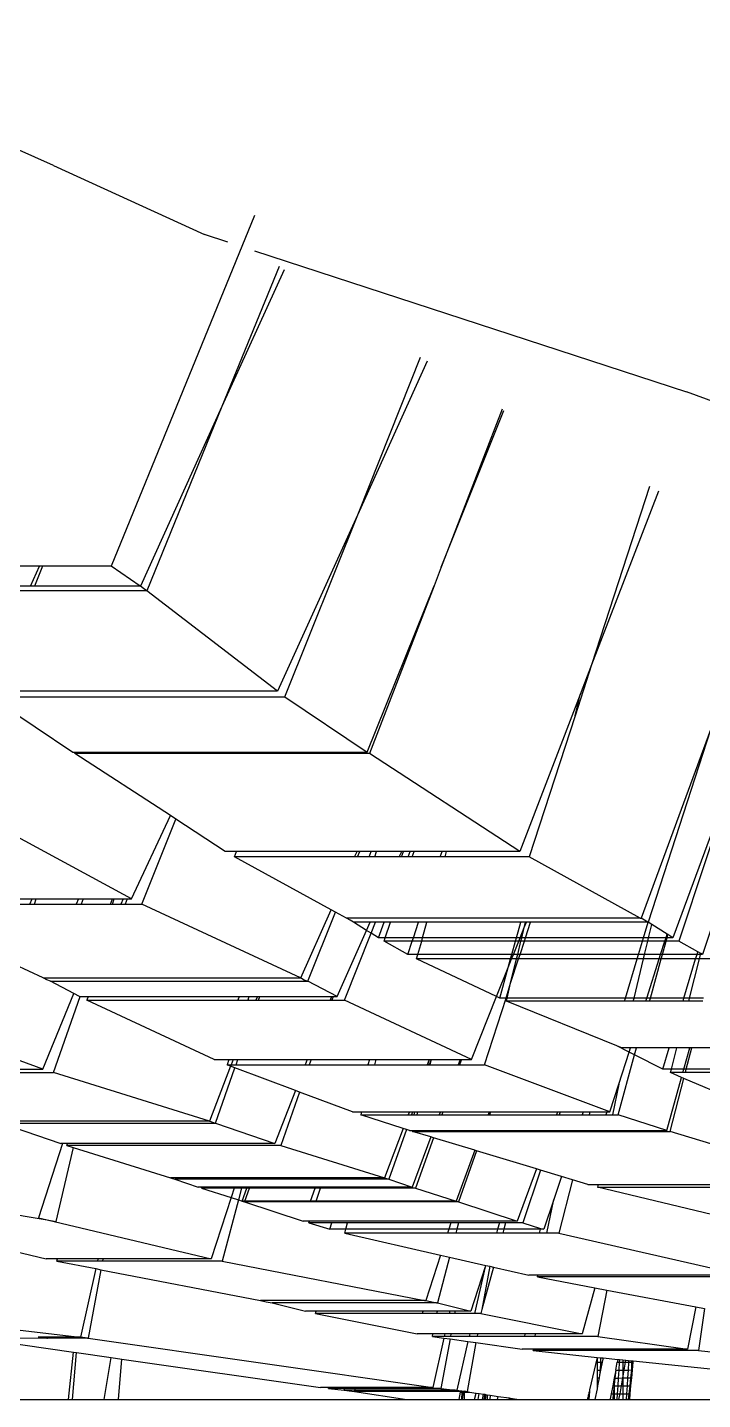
# Model space of a CAD drawing. Extents: x -24961 to 905641, y -154323 to 635957.
# Drawn here: x 395983.4 to 396037.2, y -143407.9 to -143298.6 of the extents above; entities that cross this region are included whole.
import ezdxf

# ---------------------------------------------------------------- set-up
doc = ezdxf.new("R2010")
doc.units = 0
doc.header["$LTSCALE"] = 1000
doc.header["$MEASUREMENT"] = 0

msp = doc.modelspace()

# ---------------------------------------------------------------- linework, layer by layer
for p, q in [((395985.51, -143309.6), (395953.61, -143295.32)), ((395985.51, -143309.6), (395997.53, -143315.1)), ((396001.53, -143313.58), (395990.1, -143341.52)), ((395999.4, -143315.71), (395997.53, -143315.1)), ((396001.53, -143316.4), (396035.94, -143327.62)), ((396003.49, -143317.65), (395998.93, -143328.8)), ((396003.88, -143317.9), (395998.93, -143328.8)), ((396009.85, -143337.16), (396014.76, -143324.86)), ((396015.28, -143325.19), (396009.85, -143337.16)), ((396040.08, -143329.14), (396035.94, -143327.62)), ((395998.93, -143328.8), (395992.43, -143343.11)), ((395998.93, -143328.8), (395992.93, -143343.47)), ((396021.25, -143329), (396016.4, -143341.58)), ((396016.4, -143341.58), (396021.39, -143329.1)), ((396033, -143335.17), (396028.38, -143349.37)), ((396033.71, -143335.53), (396028.38, -143349.37)), ((396009.85, -143337.16), (396003.35, -143351.47)), ((396003.95, -143351.91), (396009.85, -143337.16)), ((395984.4, -143341.52), (395981.51, -143341.52)), ((395983.67, -143343.11), (395984.4, -143341.52)), ((395984.63, -143341.52), (395984, -143343.11)), ((395984.63, -143341.52), (395984.4, -143341.52)), ((395990.1, -143341.52), (395984.63, -143341.52)), ((395992.4, -143343.11), (395990.1, -143341.52)), ((396016.4, -143341.58), (396015.83, -143343.08)), ((395992.93, -143343.47), (395969.45, -143343.47)), ((395983.67, -143343.11), (395980.75, -143343.11)), ((395984, -143343.11), (395983.67, -143343.11)), ((395992.4, -143343.11), (395984, -143343.11)), ((395992.43, -143343.11), (395992.4, -143343.11)), ((395992.67, -143343.29), (395992.43, -143343.11)), ((395992.93, -143343.47), (395992.67, -143343.29)), ((396003.35, -143351.47), (395992.93, -143343.47)), ((396010.51, -143356.33), (396015.83, -143343.08)), ((396015.83, -143343.08), (396010.68, -143356.44)), ((396028.38, -143349.37), (396027.07, -143353.43)), ((396028.38, -143349.37), (396027.47, -143351.73)), ((395980.48, -143351.91), (396003.95, -143351.91)), ((395980.48, -143351.91), (395987.04, -143356.33)), ((396003.35, -143351.47), (395980.66, -143351.47)), ((396003.95, -143351.91), (396010.51, -143356.33)), ((396027.47, -143351.73), (396022.66, -143364.23)), ((396027.07, -143353.43), (396027.47, -143351.73)), ((396027.07, -143353.43), (396023.41, -143364.67)), ((396037.85, -143354.56), (396032.33, -143369.54)), ((396037.85, -143354.56), (396032.88, -143369.88)), ((395987.04, -143356.33), (395987.26, -143356.33)), ((395987.21, -143356.44), (395987.26, -143356.33)), ((395997.11, -143356.44), (395987.21, -143356.44)), ((395994.82, -143361.38), (395987.21, -143356.44)), ((395987.26, -143356.33), (395997.16, -143356.33)), ((395997.11, -143356.44), (395997.16, -143356.33)), ((395997.33, -143356.44), (395997.11, -143356.44)), ((395997.16, -143356.33), (395997.37, -143356.33)), ((395997.33, -143356.44), (395997.37, -143356.33)), ((396002.19, -143356.44), (395997.33, -143356.44)), ((395997.37, -143356.33), (396002.23, -143356.33)), ((396002.19, -143356.44), (396002.23, -143356.33)), ((396002.62, -143356.44), (396002.19, -143356.44)), ((396002.23, -143356.33), (396002.65, -143356.33)), ((396002.62, -143356.44), (396002.65, -143356.33)), ((396010.68, -143356.44), (396002.62, -143356.44)), ((396002.65, -143356.33), (396010.51, -143356.33)), ((396022.66, -143364.23), (396010.68, -143356.44)), ((396040.38, -143356.13), (396034.86, -143371.11)), ((396040.38, -143356.13), (396035.32, -143371.38)), ((396042.19, -143357.43), (396037.21, -143372.44)), ((395991.73, -143368.02), (395977.02, -143360.03)), ((395991.73, -143368.02), (395994.82, -143361.38)), ((395992.55, -143368.43), (395995.24, -143361.66)), ((395995.24, -143361.66), (395994.82, -143361.38)), ((395999.19, -143364.23), (395995.24, -143361.66)), ((396000.09, -143364.23), (395999.19, -143364.23)), ((395999.94, -143364.67), (396000.09, -143364.23)), ((396009.69, -143364.23), (396000.09, -143364.23)), ((396009.49, -143364.67), (396009.69, -143364.23)), ((396009.91, -143364.23), (396009.69, -143364.23)), ((396009.73, -143364.67), (396009.91, -143364.23)), ((396010.82, -143364.23), (396009.91, -143364.23)), ((396010.66, -143364.67), (396010.82, -143364.23)), ((396011.24, -143364.23), (396010.82, -143364.23)), ((396011.1, -143364.67), (396011.24, -143364.23)), ((396013.25, -143364.23), (396011.24, -143364.23)), ((396013.05, -143364.67), (396013.25, -143364.23)), ((396013.23, -143364.67), (396013.4, -143364.23)), ((396013.4, -143364.23), (396013.25, -143364.23)), ((396013.93, -143364.23), (396013.4, -143364.23)), ((396013.76, -143364.67), (396013.93, -143364.23)), ((396014.23, -143364.23), (396013.93, -143364.23)), ((396014.08, -143364.67), (396014.23, -143364.23)), ((396016.46, -143364.23), (396014.23, -143364.23)), ((396016.31, -143364.67), (396016.46, -143364.23)), ((396016.83, -143364.23), (396016.46, -143364.23)), ((396016.71, -143364.67), (396016.83, -143364.23)), ((396022.66, -143364.23), (396016.83, -143364.23)), ((396009.49, -143364.67), (395999.94, -143364.67)), ((396007.62, -143368.88), (395999.94, -143364.67)), ((396009.73, -143364.67), (396009.49, -143364.67)), ((396010.66, -143364.67), (396009.73, -143364.67)), ((396011.1, -143364.67), (396010.66, -143364.67)), ((396013.05, -143364.67), (396011.1, -143364.67)), ((396013.23, -143364.67), (396013.05, -143364.67)), ((396013.76, -143364.67), (396013.23, -143364.67)), ((396014.08, -143364.67), (396013.76, -143364.67)), ((396016.31, -143364.67), (396014.08, -143364.67)), ((396016.71, -143364.67), (396016.31, -143364.67)), ((396023.41, -143364.67), (396016.71, -143364.67)), ((396032.26, -143369.54), (396023.41, -143364.67)), ((395972.03, -143368.43), (395983.63, -143368.43)), ((395972.19, -143368.02), (395983.8, -143368.02)), ((395983.63, -143368.43), (395983.8, -143368.02)), ((395983.63, -143368.43), (395983.98, -143368.43)), ((395983.8, -143368.02), (395984.12, -143368.02)), ((395983.98, -143368.43), (395984.12, -143368.02)), ((395983.98, -143368.43), (395987.31, -143368.43)), ((395984.12, -143368.02), (395987.49, -143368.02)), ((395987.49, -143368.02), (395987.31, -143368.43)), ((395987.31, -143368.43), (395987.72, -143368.43)), ((395987.49, -143368.02), (395987.88, -143368.02)), ((395987.88, -143368.02), (395987.72, -143368.43)), ((395987.72, -143368.43), (395990.06, -143368.43)), ((395987.88, -143368.02), (395990.22, -143368.02)), ((395990.06, -143368.43), (395990.22, -143368.02)), ((395990.06, -143368.43), (395990.2, -143368.43)), ((395990.2, -143368.43), (395990.34, -143368.02)), ((395990.2, -143368.43), (395990.86, -143368.43)), ((395990.22, -143368.02), (395990.34, -143368.02)), ((395990.34, -143368.02), (395991.05, -143368.02)), ((395991.05, -143368.02), (395990.86, -143368.43)), ((395990.86, -143368.43), (395991.22, -143368.43)), ((395991.05, -143368.02), (395991.38, -143368.02)), ((395991.38, -143368.02), (395991.22, -143368.43)), ((395991.22, -143368.43), (395992.55, -143368.43)), ((395991.38, -143368.02), (395991.73, -143368.02)), ((396005.18, -143374.3), (395992.55, -143368.43)), ((396005.21, -143374.31), (396007.62, -143368.88)), ((396005.78, -143374.58), (396007.98, -143369.08)), ((396007.98, -143369.08), (396007.62, -143368.88)), ((396008.86, -143369.54), (396007.98, -143369.08)), ((396032.26, -143369.54), (396008.86, -143369.54)), ((396009.13, -143369.71), (396008.86, -143369.54)), ((396009.41, -143369.86), (396009.13, -143369.71)), ((396032.26, -143369.54), (396032.33, -143369.54)), ((396032.85, -143369.86), (396032.33, -143369.54)), ((396008.1, -143375.8), (396010.45, -143370.52)), ((396008.68, -143376.09), (396010.81, -143370.75)), ((396010.74, -143369.86), (396009.41, -143369.86)), ((396010.45, -143370.52), (396009.41, -143369.86)), ((396010.45, -143370.52), (396010.74, -143369.86)), ((396010.81, -143370.75), (396010.45, -143370.52)), ((396011.16, -143369.86), (396010.74, -143369.86)), ((396010.81, -143370.75), (396011.16, -143369.86)), ((396011.39, -143371.11), (396010.81, -143370.75)), ((396011.85, -143369.86), (396011.16, -143369.86)), ((396011.39, -143371.11), (396011.85, -143369.86)), ((396012.36, -143369.86), (396011.85, -143369.86)), ((396011.94, -143371.11), (396012.36, -143369.86)), ((396014.59, -143369.86), (396012.36, -143369.86)), ((396014.18, -143371.11), (396014.59, -143369.86)), ((396015.26, -143369.86), (396014.59, -143369.86)), ((396014.91, -143371.11), (396015.26, -143369.86)), ((396022.74, -143369.86), (396015.26, -143369.86)), ((396022.4, -143371.11), (396022.74, -143369.86)), ((396022.68, -143371.11), (396023, -143370.3)), ((396023.11, -143369.86), (396022.74, -143369.86)), ((396022.81, -143371.11), (396023, -143370.3)), ((396023, -143370.3), (396023.18, -143369.86)), ((396023, -143370.3), (396023.11, -143369.86)), ((396023.1, -143371.11), (396023.51, -143369.86)), ((396023.18, -143369.86), (396023.11, -143369.86)), ((396023.51, -143369.86), (396023.18, -143369.86)), ((396032.85, -143369.86), (396023.51, -143369.86)), ((396032.51, -143371.11), (396032.88, -143369.88)), ((396032.88, -143369.88), (396032.85, -143369.86)), ((396033.17, -143370.06), (396032.88, -143369.88)), ((396032.92, -143371.11), (396033.17, -143370.06)), ((396034.4, -143370.83), (396033.17, -143370.06)), ((396011.94, -143371.11), (396011.39, -143371.11)), ((396011.85, -143371.38), (396011.94, -143371.11)), ((396013.74, -143372.44), (396011.85, -143371.38)), ((396014.09, -143371.38), (396011.85, -143371.38)), ((396014.18, -143371.11), (396011.94, -143371.11)), ((396013.74, -143372.44), (396014.09, -143371.38)), ((396014.09, -143371.38), (396014.18, -143371.11)), ((396014.84, -143371.38), (396014.09, -143371.38)), ((396014.91, -143371.11), (396014.18, -143371.11)), ((396014.54, -143372.44), (396014.84, -143371.38)), ((396014.84, -143371.38), (396014.91, -143371.11)), ((396022.32, -143371.38), (396014.84, -143371.38)), ((396022.4, -143371.11), (396014.91, -143371.11)), ((396022.03, -143372.44), (396022.32, -143371.38)), ((396022.15, -143372.44), (396022.57, -143371.38)), ((396022.32, -143371.38), (396022.4, -143371.11)), ((396022.57, -143371.38), (396022.32, -143371.38)), ((396022.68, -143371.11), (396022.4, -143371.11)), ((396022.49, -143372.44), (396022.74, -143371.38)), ((396022.57, -143371.38), (396022.68, -143371.11)), ((396022.74, -143371.38), (396022.57, -143371.38)), ((396022.81, -143371.11), (396022.68, -143371.11)), ((396022.68, -143372.44), (396023.02, -143371.38)), ((396022.74, -143371.38), (396022.81, -143371.11)), ((396023.02, -143371.38), (396022.74, -143371.38)), ((396023.1, -143371.11), (396022.81, -143371.11)), ((396023.02, -143371.38), (396023.1, -143371.11)), ((396032.43, -143371.38), (396023.02, -143371.38)), ((396032.51, -143371.11), (396023.1, -143371.11)), ((396032.11, -143372.44), (396032.43, -143371.38)), ((396032.43, -143371.38), (396032.51, -143371.11)), ((396032.85, -143371.38), (396032.43, -143371.38)), ((396032.92, -143371.11), (396032.51, -143371.11)), ((396032.6, -143372.44), (396032.85, -143371.38)), ((396032.85, -143371.38), (396032.92, -143371.11)), ((396034.22, -143371.38), (396032.85, -143371.38)), ((396034.31, -143371.11), (396032.92, -143371.11)), ((396033.88, -143372.44), (396034.22, -143371.38)), ((396034.03, -143372.44), (396034.32, -143371.38)), ((396034.22, -143371.38), (396034.31, -143371.11)), ((396034.32, -143371.38), (396034.22, -143371.38)), ((396034.31, -143371.11), (396034.4, -143370.83)), ((396034.39, -143371.11), (396034.31, -143371.11)), ((396034.32, -143371.38), (396034.39, -143371.11)), ((396035.32, -143371.38), (396034.32, -143371.38)), ((396034.39, -143371.11), (396034.46, -143370.86)), ((396034.86, -143371.11), (396034.39, -143371.11)), ((396034.46, -143370.86), (396034.4, -143370.83)), ((396034.86, -143371.11), (396034.46, -143370.86)), ((396036.84, -143372.23), (396035.32, -143371.38)), ((396014.54, -143372.44), (396013.74, -143372.44)), ((396014.44, -143372.8), (396014.54, -143372.44)), ((396020.81, -143375.8), (396014.44, -143372.8)), ((396021.92, -143372.8), (396014.44, -143372.8)), ((396022.03, -143372.44), (396014.54, -143372.44)), ((396021.73, -143373.48), (396021.92, -143372.8)), ((396021.73, -143373.48), (396022.01, -143372.8)), ((396021.92, -143372.8), (396022.03, -143372.44)), ((396022.01, -143372.8), (396021.92, -143372.8)), ((396021.93, -143374.74), (396022.56, -143372.8)), ((396021.93, -143374.74), (396022.4, -143372.8)), ((396022.01, -143372.8), (396022.15, -143372.44)), ((396022.4, -143372.8), (396022.01, -143372.8)), ((396022.15, -143372.44), (396022.03, -143372.44)), ((396022.49, -143372.44), (396022.15, -143372.44)), ((396022.4, -143372.8), (396022.49, -143372.44)), ((396022.56, -143372.8), (396022.4, -143372.8)), ((396022.68, -143372.44), (396022.49, -143372.44)), ((396022.56, -143372.8), (396022.68, -143372.44)), ((396032, -143372.8), (396022.56, -143372.8)), ((396032.11, -143372.44), (396022.68, -143372.44)), ((396031.08, -143375.91), (396032, -143372.8)), ((396031.76, -143375.91), (396032.51, -143372.8)), ((396032, -143372.8), (396032.11, -143372.44)), ((396032.51, -143372.8), (396032, -143372.8)), ((396032.6, -143372.44), (396032.11, -143372.44)), ((396032.51, -143372.8), (396032.6, -143372.44)), ((396033.77, -143372.8), (396032.51, -143372.8)), ((396033.88, -143372.44), (396032.6, -143372.44)), ((396032.77, -143375.91), (396033.77, -143372.8)), ((396033.07, -143375.91), (396033.93, -143372.8)), ((396033.77, -143372.8), (396033.88, -143372.44)), ((396033.93, -143372.8), (396033.77, -143372.8)), ((396034.03, -143372.44), (396033.88, -143372.44)), ((396033.93, -143372.8), (396034.03, -143372.44)), ((396036.67, -143372.8), (396033.93, -143372.8)), ((396036.78, -143372.44), (396034.03, -143372.44)), ((396035.74, -143375.91), (396036.67, -143372.8)), ((396036.18, -143375.91), (396036.97, -143372.8)), ((396036.67, -143372.8), (396036.78, -143372.44)), ((396036.97, -143372.8), (396036.67, -143372.8)), ((396036.78, -143372.44), (396036.84, -143372.23)), ((396037.06, -143372.44), (396036.78, -143372.44)), ((396037.08, -143372.37), (396036.84, -143372.23)), ((396036.97, -143372.8), (396037.06, -143372.44)), ((396037.91, -143372.8), (396036.97, -143372.8)), ((396037.06, -143372.44), (396037.08, -143372.37)), ((396037.21, -143372.44), (396037.06, -143372.44)), ((396037.21, -143372.44), (396037.08, -143372.37)), ((395984.69, -143374.3), (395982.39, -143373.24)), ((396020.81, -143375.8), (396021.73, -143373.48)), ((396021.06, -143375.91), (396021.73, -143373.48)), ((395984.69, -143374.3), (396005.18, -143374.3)), ((395984.98, -143374.45), (395984.69, -143374.3)), ((395985.26, -143374.58), (395984.98, -143374.45)), ((395985.26, -143374.58), (396005.75, -143374.58)), ((395987.13, -143375.56), (395985.26, -143374.58)), ((396005.21, -143374.31), (396005.18, -143374.3)), ((396005.21, -143374.31), (396005.26, -143374.34)), ((396005.26, -143374.34), (396005.49, -143374.45)), ((396005.49, -143374.45), (396005.75, -143374.58)), ((396005.75, -143374.58), (396005.78, -143374.58)), ((396008.1, -143375.8), (396005.78, -143374.58)), ((396021.56, -143375.91), (396021.93, -143374.74)), ((396021.65, -143375.91), (396021.93, -143374.74)), ((395984.66, -143381.57), (395987.13, -143375.56)), ((395985.5, -143381.85), (395987.62, -143375.8)), ((395987.58, -143375.8), (395987.13, -143375.56)), ((395987.58, -143375.8), (395987.62, -143375.8)), ((395987.62, -143375.8), (395988.28, -143375.8)), ((395988.28, -143375.8), (395988.16, -143376.09)), ((395998.31, -143380.8), (395988.16, -143376.09)), ((395988.16, -143376.09), (396000.18, -143376.09)), ((395988.28, -143375.8), (396000.3, -143375.8)), ((396000.3, -143375.8), (396000.18, -143376.09)), ((396000.18, -143376.09), (396000.99, -143376.09)), ((396000.3, -143375.8), (396001.08, -143375.8)), ((396001.08, -143375.8), (396000.99, -143376.09)), ((396000.99, -143376.09), (396001.64, -143376.09)), ((396001.08, -143375.8), (396001.75, -143375.8)), ((396001.75, -143375.8), (396001.64, -143376.09)), ((396001.64, -143376.09), (396001.84, -143376.09)), ((396001.75, -143375.8), (396001.94, -143375.8)), ((396001.84, -143376.09), (396001.94, -143375.8)), ((396001.84, -143376.09), (396007.54, -143376.09)), ((396001.94, -143375.8), (396007.65, -143375.8)), ((396007.65, -143375.8), (396007.54, -143376.09)), ((396007.54, -143376.09), (396007.68, -143376.09)), ((396007.65, -143375.8), (396007.78, -143375.8)), ((396007.78, -143375.8), (396007.68, -143376.09)), ((396007.68, -143376.09), (396008.68, -143376.09)), ((396007.78, -143375.8), (396008.1, -143375.8)), ((396018.82, -143380.8), (396008.68, -143376.09)), ((396018.82, -143380.8), (396020.81, -143375.8)), ((396019.84, -143381.22), (396021.56, -143375.91)), ((396021.06, -143375.91), (396020.81, -143375.8)), ((396021.56, -143375.91), (396021.06, -143375.91)), ((396021.65, -143375.91), (396021.56, -143375.91)), ((396021.59, -143376.15), (396021.65, -143375.91)), ((396031.01, -143376.15), (396021.59, -143376.15)), ((396030.4, -143379.72), (396021.59, -143376.15)), ((396031.08, -143375.91), (396021.65, -143375.91)), ((396031.01, -143376.15), (396031.08, -143375.91)), ((396031.7, -143376.15), (396031.01, -143376.15)), ((396031.76, -143375.91), (396031.08, -143375.91)), ((396031.7, -143376.15), (396031.76, -143375.91)), ((396032.69, -143376.15), (396031.7, -143376.15)), ((396032.77, -143375.91), (396031.76, -143375.91)), ((396032.69, -143376.15), (396032.77, -143375.91)), ((396033, -143376.15), (396032.69, -143376.15)), ((396033.07, -143375.91), (396032.77, -143375.91)), ((396033, -143376.15), (396033.07, -143375.91)), ((396035.67, -143376.15), (396033, -143376.15)), ((396035.74, -143375.91), (396033.07, -143375.91)), ((396035.67, -143376.15), (396035.74, -143375.91)), ((396036.12, -143376.15), (396035.67, -143376.15)), ((396036.18, -143375.91), (396035.74, -143375.91)), ((396036.12, -143376.15), (396036.18, -143375.91)), ((396037.23, -143376.15), (396036.12, -143376.15)), ((396037.3, -143375.91), (396036.18, -143375.91)), ((395984.66, -143381.57), (395979.62, -143379.72)), ((396031.38, -143380.22), (396030.4, -143379.72)), ((396030.8, -143379.89), (396030.4, -143379.72)), ((396030.49, -143385.21), (396031.81, -143380.44)), ((396030.56, -143382.76), (396031.38, -143380.22)), ((396031.48, -143379.89), (396030.8, -143379.89)), ((396031.38, -143380.22), (396031.48, -143379.89)), ((396031.81, -143380.44), (396031.38, -143380.22)), ((396031.96, -143379.89), (396031.48, -143379.89)), ((396031.81, -143380.44), (396031.96, -143379.89)), ((396034.05, -143381.57), (396031.81, -143380.44)), ((396034.56, -143379.89), (396031.96, -143379.89)), ((396034.05, -143381.57), (396034.56, -143379.89)), ((396035.16, -143379.89), (396034.56, -143379.89)), ((396034.74, -143381.57), (396035.16, -143379.89)), ((396036.2, -143379.89), (396035.16, -143379.89)), ((396035.73, -143381.57), (396036.2, -143379.89)), ((396035.92, -143381.57), (396036.36, -143379.89)), ((396036.36, -143379.89), (396036.2, -143379.89)), ((396045.33, -143379.89), (396036.36, -143379.89)), ((395968.55, -143381.57), (395984.66, -143381.57)), ((395999.62, -143381.33), (395997.93, -143385.72)), ((395998.31, -143380.8), (395999.47, -143380.8)), ((395998.42, -143385.88), (395999.96, -143381.46)), ((395999.47, -143380.8), (395999.33, -143381.22)), ((395999.33, -143381.22), (395999.66, -143381.22)), ((395999.62, -143381.33), (395999.33, -143381.22)), ((395999.47, -143380.8), (395999.82, -143380.8)), ((395999.96, -143381.46), (395999.62, -143381.33)), ((395999.82, -143380.8), (395999.66, -143381.22)), ((395999.66, -143381.22), (396000.05, -143381.22)), ((395999.82, -143380.8), (396000.2, -143380.8)), ((396004.78, -143383.27), (395999.96, -143381.46)), ((396000.05, -143381.22), (396000.2, -143380.8)), ((396000.05, -143381.22), (396005.57, -143381.22)), ((396000.2, -143380.8), (396005.73, -143380.8)), ((396005.73, -143380.8), (396005.57, -143381.22)), ((396005.57, -143381.22), (396005.88, -143381.22)), ((396005.73, -143380.8), (396006.03, -143380.8)), ((396006.03, -143380.8), (396005.88, -143381.22)), ((396005.88, -143381.22), (396010.54, -143381.22)), ((396006.03, -143380.8), (396010.68, -143380.8)), ((396010.68, -143380.8), (396010.54, -143381.22)), ((396010.54, -143381.22), (396011.08, -143381.22)), ((396010.68, -143380.8), (396011.2, -143380.8)), ((396011.2, -143380.8), (396011.08, -143381.22)), ((396011.08, -143381.22), (396015.27, -143381.22)), ((396011.2, -143380.8), (396015.44, -143380.8)), ((396015.44, -143380.8), (396015.27, -143381.22)), ((396015.27, -143381.22), (396015.31, -143381.22)), ((396015.44, -143380.8), (396015.31, -143381.22)), ((396015.31, -143381.22), (396015.44, -143381.22)), ((396015.61, -143380.8), (396015.44, -143381.22)), ((396015.44, -143380.8), (396015.61, -143380.8)), ((396015.44, -143381.22), (396015.5, -143381.22)), ((396015.61, -143380.8), (396015.5, -143381.22)), ((396015.5, -143381.22), (396017.74, -143381.22)), ((396015.61, -143380.8), (396017.9, -143380.8)), ((396017.9, -143380.8), (396017.74, -143381.22)), ((396017.74, -143381.22), (396017.86, -143381.22)), ((396018.02, -143380.8), (396017.86, -143381.22)), ((396017.86, -143381.22), (396019.84, -143381.22)), ((396017.9, -143380.8), (396018.02, -143380.8)), ((396018.02, -143380.8), (396018.82, -143380.8)), ((396029.84, -143384.98), (396019.84, -143381.22)), ((396034.74, -143381.57), (396034.05, -143381.57)), ((396034.67, -143381.85), (396034.74, -143381.57)), ((396035.73, -143381.57), (396034.74, -143381.57)), ((396035.65, -143381.85), (396035.73, -143381.57)), ((396035.92, -143381.57), (396035.73, -143381.57)), ((396035.85, -143381.85), (396035.92, -143381.57)), ((396044.86, -143381.57), (396035.92, -143381.57)), ((395968.45, -143381.85), (395985.5, -143381.85)), ((395997.93, -143385.72), (395985.5, -143381.85)), ((396029.84, -143384.98), (396030.56, -143382.76)), ((396030.56, -143382.76), (396030.05, -143385.21)), ((396034.38, -143386.46), (396035.55, -143382.23)), ((396034.63, -143386.54), (396035.73, -143382.31)), ((396035.65, -143381.85), (396034.67, -143381.85)), ((396035.55, -143382.23), (396034.67, -143381.85)), ((396035.73, -143382.31), (396035.55, -143382.23)), ((396035.85, -143381.85), (396035.65, -143381.85)), ((396043.7, -143385.72), (396035.73, -143382.31)), ((396044.78, -143381.85), (396035.85, -143381.85)), ((396004.78, -143383.27), (396003.15, -143387.51)), ((396005.11, -143383.4), (396003.62, -143387.66)), ((396005.11, -143383.4), (396004.78, -143383.27)), ((396009.33, -143384.98), (396005.11, -143383.4)), ((396009.33, -143384.98), (396010.04, -143384.98)), ((396010.04, -143384.98), (396009.98, -143385.21)), ((396010.04, -143384.98), (396013.86, -143384.98)), ((396013.86, -143384.98), (396013.77, -143385.21)), ((396013.86, -143384.98), (396014.12, -143384.98)), ((396014.12, -143384.98), (396014.04, -143385.21)), ((396014.12, -143384.98), (396014.27, -143384.98)), ((396014.27, -143384.98), (396014.21, -143385.21)), ((396014.27, -143384.98), (396014.52, -143384.98)), ((396014.52, -143384.98), (396014.46, -143385.21)), ((396014.52, -143384.98), (396016.33, -143384.98)), ((396016.33, -143384.98), (396016.24, -143385.21)), ((396016.33, -143384.98), (396016.53, -143384.98)), ((396016.53, -143384.98), (396016.45, -143385.21)), ((396016.53, -143384.98), (396020.21, -143384.98)), ((396020.21, -143384.98), (396020.13, -143385.21)), ((396020.21, -143384.98), (396020.32, -143384.98)), ((396020.32, -143384.98), (396020.24, -143385.21)), ((396020.32, -143384.98), (396025.65, -143384.98)), ((396025.65, -143384.98), (396025.57, -143385.21)), ((396025.65, -143384.98), (396025.88, -143384.98)), ((396025.88, -143384.98), (396025.8, -143385.21)), ((396025.88, -143384.98), (396027.72, -143384.98)), ((396027.72, -143384.98), (396027.64, -143385.21)), ((396027.72, -143384.98), (396028.24, -143384.98)), ((396028.24, -143384.98), (396028.18, -143385.21)), ((396028.24, -143384.98), (396029.58, -143384.98)), ((396029.58, -143384.98), (396029.52, -143385.21)), ((396029.58, -143384.98), (396029.84, -143384.98)), ((395997.93, -143385.72), (395980.88, -143385.72)), ((395981.36, -143385.88), (395998.38, -143385.88)), ((395981.36, -143385.88), (395986.1, -143387.51)), ((395997.93, -143385.72), (395997.96, -143385.73)), ((395997.96, -143385.73), (395998.17, -143385.8)), ((395998.17, -143385.8), (395998.38, -143385.88)), ((395998.38, -143385.88), (395998.42, -143385.88)), ((395998.42, -143385.88), (396003.15, -143387.51)), ((396009.98, -143385.21), (396013.77, -143385.21)), ((396013.36, -143386.3), (396009.98, -143385.21)), ((396013.77, -143385.21), (396014.04, -143385.21)), ((396014.04, -143385.21), (396014.21, -143385.21)), ((396014.21, -143385.21), (396014.46, -143385.21)), ((396014.46, -143385.21), (396016.24, -143385.21)), ((396016.24, -143385.21), (396016.45, -143385.21)), ((396016.45, -143385.21), (396020.13, -143385.21)), ((396020.13, -143385.21), (396020.24, -143385.21)), ((396020.24, -143385.21), (396025.57, -143385.21)), ((396025.57, -143385.21), (396025.8, -143385.21)), ((396025.8, -143385.21), (396027.64, -143385.21)), ((396027.64, -143385.21), (396028.18, -143385.21)), ((396028.18, -143385.21), (396029.52, -143385.21)), ((396029.52, -143385.21), (396030.05, -143385.21)), ((396030.05, -143385.21), (396030.49, -143385.21)), ((396034.38, -143386.46), (396030.49, -143385.21)), ((396013.36, -143386.3), (396011.88, -143390.24)), ((396013.63, -143386.38), (396012.23, -143390.35)), ((396013.63, -143386.38), (396013.36, -143386.3)), ((396013.86, -143386.46), (396013.63, -143386.38)), ((396013.86, -143386.46), (396014.14, -143386.46)), ((396015.58, -143386.98), (396014.07, -143390.98)), ((396014.14, -143386.46), (396014.12, -143386.54)), ((396014.12, -143386.54), (396015.74, -143386.54)), ((396015.58, -143386.98), (396014.12, -143386.54)), ((396014.14, -143386.46), (396015.77, -143386.46)), ((396015.79, -143387.05), (396014.36, -143391.07)), ((396015.79, -143387.05), (396015.58, -143386.98)), ((396015.77, -143386.46), (396015.74, -143386.54)), ((396015.74, -143386.54), (396015.97, -143386.54)), ((396015.77, -143386.46), (396016, -143386.46)), ((396019.08, -143388.04), (396015.79, -143387.05)), ((396016, -143386.46), (396015.97, -143386.54)), ((396015.97, -143386.54), (396019.63, -143386.54)), ((396016, -143386.46), (396019.66, -143386.46)), ((396019.66, -143386.46), (396019.63, -143386.54)), ((396019.63, -143386.54), (396019.77, -143386.54)), ((396019.66, -143386.46), (396019.8, -143386.46)), ((396019.8, -143386.46), (396019.77, -143386.54)), ((396019.77, -143386.54), (396025.08, -143386.54)), ((396019.8, -143386.46), (396025.11, -143386.46)), ((396025.11, -143386.46), (396025.08, -143386.54)), ((396025.08, -143386.54), (396025.36, -143386.54)), ((396025.11, -143386.46), (396025.38, -143386.46)), ((396025.38, -143386.46), (396025.36, -143386.54)), ((396025.36, -143386.54), (396027.19, -143386.54)), ((396025.38, -143386.46), (396027.22, -143386.46)), ((396027.22, -143386.46), (396027.19, -143386.54)), ((396027.19, -143386.54), (396027.84, -143386.54)), ((396027.22, -143386.46), (396027.86, -143386.46)), ((396027.86, -143386.46), (396027.84, -143386.54)), ((396027.84, -143386.54), (396029.17, -143386.54)), ((396027.86, -143386.46), (396029.19, -143386.46)), ((396029.19, -143386.46), (396029.17, -143386.54)), ((396029.17, -143386.54), (396029.77, -143386.54)), ((396029.19, -143386.46), (396029.79, -143386.46)), ((396029.79, -143386.46), (396029.77, -143386.54)), ((396029.77, -143386.54), (396034.63, -143386.54)), ((396029.79, -143386.46), (396034.38, -143386.46)), ((396048.59, -143390.76), (396034.63, -143386.54)), ((395986.22, -143387.51), (395984.31, -143393.43)), ((395987.06, -143387.82), (395985.7, -143393.71)), ((395986.22, -143387.51), (395986.1, -143387.51)), ((395986.62, -143387.51), (395986.22, -143387.51)), ((395986.56, -143387.66), (395986.62, -143387.51)), ((396003.62, -143387.66), (395986.56, -143387.66)), ((395986.56, -143387.66), (395987.06, -143387.82)), ((396003.15, -143387.51), (395986.62, -143387.51)), ((395987.06, -143387.82), (395994.83, -143390.24)), ((396003.62, -143387.66), (396011.88, -143390.24)), ((396019.08, -143388.04), (396017.58, -143392.09)), ((396019.22, -143388.08), (396017.77, -143392.15)), ((396019.22, -143388.08), (396019.08, -143388.04)), ((396023.98, -143389.52), (396019.22, -143388.08)), ((396011.88, -143390.24), (395994.83, -143390.24)), ((395994.83, -143390.24), (395995, -143390.3)), ((395995, -143390.3), (395995.18, -143390.35)), ((396012.23, -143390.35), (395995.18, -143390.35)), ((395995.18, -143390.35), (395997.02, -143390.98)), ((396011.88, -143390.24), (396012.05, -143390.3)), ((396012.05, -143390.3), (396012.23, -143390.35)), ((396012.23, -143390.35), (396014.07, -143390.98)), ((396023.98, -143389.52), (396022.44, -143393.69)), ((396024.32, -143389.63), (396022.9, -143393.83)), ((396024.32, -143389.63), (396023.98, -143389.52)), ((396025.98, -143390.13), (396024.32, -143389.63)), ((396025.98, -143390.13), (396025.37, -143391.96)), ((396026.85, -143390.39), (396025.76, -143394.65)), ((396026.85, -143390.39), (396025.98, -143390.13)), ((396028.08, -143390.76), (396026.85, -143390.39)), ((395997.34, -143390.98), (395997.02, -143390.98)), ((395997.31, -143391.07), (395997.34, -143390.98)), ((395999.89, -143391.07), (395997.31, -143391.07)), ((395997.31, -143391.07), (395999.65, -143391.81)), ((395999.92, -143390.98), (395997.34, -143390.98)), ((395999.89, -143391.07), (395999.65, -143391.81)), ((395999.92, -143390.98), (395999.89, -143391.07)), ((396000.49, -143391.07), (395999.89, -143391.07)), ((396000.51, -143390.98), (395999.92, -143390.98)), ((396000.49, -143391.07), (396000.24, -143392)), ((396000.51, -143390.98), (396000.49, -143391.07)), ((396000.91, -143391.07), (396000.49, -143391.07)), ((396000.94, -143390.98), (396000.51, -143390.98)), ((396000.53, -143392.09), (396000.91, -143391.07)), ((396000.74, -143392.09), (396001.11, -143391.07)), ((396000.91, -143391.07), (396000.94, -143390.98)), ((396001.11, -143391.07), (396000.91, -143391.07)), ((396001.14, -143390.98), (396000.94, -143390.98)), ((396001.11, -143391.07), (396001.14, -143390.98)), ((396006.35, -143391.07), (396001.11, -143391.07)), ((396006.39, -143390.98), (396001.14, -143390.98)), ((396005.98, -143392.09), (396006.35, -143391.07)), ((396006.35, -143391.07), (396006.39, -143390.98)), ((396006.78, -143391.07), (396006.35, -143391.07)), ((396006.81, -143390.98), (396006.39, -143390.98)), ((396006.44, -143392.09), (396006.78, -143391.07)), ((396006.78, -143391.07), (396006.81, -143390.98)), ((396014.36, -143391.07), (396006.78, -143391.07)), ((396014.07, -143390.98), (396006.81, -143390.98)), ((396014.36, -143391.07), (396017.58, -143392.09)), ((396028.08, -143390.76), (396028.89, -143390.76)), ((396028.89, -143390.76), (396028.85, -143390.97)), ((396039.27, -143393.48), (396028.85, -143390.97)), ((396028.85, -143390.97), (396039.93, -143390.97)), ((396028.89, -143390.76), (396039.99, -143390.76)), ((395977.26, -143392.27), (395985, -143393.59)), ((395999.65, -143391.81), (395998.08, -143396.68)), ((396000.24, -143392), (395998.95, -143396.87)), ((395999.65, -143391.81), (396000.24, -143392)), ((396000.24, -143392), (396000.53, -143392.09)), ((396000.74, -143392.09), (396000.53, -143392.09)), ((396000.53, -143392.09), (396000.63, -143392.12)), ((396000.63, -143392.12), (396000.72, -143392.15)), ((396017.77, -143392.15), (396000.72, -143392.15)), ((396000.72, -143392.15), (396005.39, -143393.69)), ((396005.98, -143392.09), (396000.74, -143392.09)), ((396006.44, -143392.09), (396005.98, -143392.09)), ((396017.58, -143392.09), (396006.44, -143392.09)), ((396017.58, -143392.09), (396017.68, -143392.12)), ((396017.68, -143392.12), (396017.77, -143392.15)), ((396017.77, -143392.15), (396022.44, -143393.69)), ((396025.37, -143391.96), (396024.57, -143394.33)), ((396024.8, -143394.65), (396025.37, -143391.96)), ((395971.83, -143393.59), (395984.91, -143396.68)), ((395984.31, -143393.43), (395985, -143393.59)), ((395985, -143393.59), (395985.7, -143393.71)), ((395985, -143393.59), (395998.08, -143396.68)), ((396005.9, -143393.69), (396005.39, -143393.69)), ((396005.85, -143393.83), (396005.9, -143393.69)), ((396022.44, -143393.69), (396005.9, -143393.69)), ((396005.85, -143393.83), (396007.52, -143394.33)), ((396007.68, -143393.83), (396005.85, -143393.83)), ((396007.52, -143394.33), (396007.68, -143393.83)), ((396008.79, -143394.33), (396007.52, -143394.33)), ((396008.92, -143393.83), (396007.68, -143393.83)), ((396008.71, -143394.65), (396008.79, -143394.33)), ((396016.91, -143394.65), (396008.71, -143394.65)), ((396008.71, -143394.65), (396016.34, -143396.39)), ((396008.79, -143394.33), (396008.92, -143393.83)), ((396017.01, -143394.33), (396008.79, -143394.33)), ((396017.17, -143393.83), (396008.92, -143393.83)), ((396017.01, -143394.33), (396016.91, -143394.65)), ((396017.56, -143394.65), (396016.91, -143394.65)), ((396017.17, -143393.83), (396017.01, -143394.33)), ((396017.65, -143394.33), (396017.01, -143394.33)), ((396017.78, -143393.83), (396017.17, -143393.83)), ((396017.65, -143394.33), (396017.56, -143394.65)), ((396020.79, -143394.65), (396017.56, -143394.65)), ((396017.78, -143393.83), (396017.65, -143394.33)), ((396020.89, -143394.33), (396017.65, -143394.33)), ((396021.05, -143393.83), (396017.78, -143393.83)), ((396020.89, -143394.33), (396020.79, -143394.65)), ((396021.3, -143394.65), (396020.79, -143394.65)), ((396021.05, -143393.83), (396020.89, -143394.33)), ((396021.39, -143394.33), (396020.89, -143394.33)), ((396021.52, -143393.83), (396021.05, -143393.83)), ((396021.39, -143394.33), (396021.3, -143394.65)), ((396024.22, -143394.65), (396021.3, -143394.65)), ((396021.52, -143393.83), (396021.39, -143394.33)), ((396024.31, -143394.33), (396021.39, -143394.33)), ((396022.9, -143393.83), (396021.52, -143393.83)), ((396022.9, -143393.83), (396024.32, -143394.26)), ((396024.22, -143394.65), (396024.31, -143394.33)), ((396024.8, -143394.65), (396024.22, -143394.65)), ((396024.31, -143394.33), (396024.32, -143394.26)), ((396024.57, -143394.33), (396024.31, -143394.33)), ((396024.32, -143394.26), (396024.57, -143394.33)), ((396025.76, -143394.65), (396024.8, -143394.65)), ((396025.76, -143394.65), (396040.42, -143397.99)), ((395985.83, -143396.68), (395984.91, -143396.68)), ((395985.78, -143396.87), (395985.83, -143396.68)), ((395989, -143396.87), (395985.78, -143396.87)), ((395985.78, -143396.87), (395988.87, -143397.47)), ((395989.05, -143396.68), (395985.83, -143396.68)), ((395989.05, -143396.68), (395989, -143396.87)), ((395989.4, -143396.87), (395989, -143396.87)), ((395989.44, -143396.68), (395989.05, -143396.68)), ((395989.44, -143396.68), (395989.4, -143396.87)), ((395998.95, -143396.87), (395989.4, -143396.87)), ((395998.08, -143396.68), (395989.44, -143396.68)), ((395998.95, -143396.87), (396015.06, -143400)), ((396016.34, -143396.39), (396015.16, -143400)), ((396017.06, -143396.55), (396016.1, -143400.2)), ((396016.34, -143396.39), (396017.06, -143396.55)), ((396017.06, -143396.55), (396019.95, -143397.21)), ((395988.87, -143397.47), (395987.66, -143402.92)), ((395989.28, -143397.55), (395988.28, -143403)), ((395988.87, -143397.47), (395989.28, -143397.55)), ((395989.28, -143397.55), (396001.99, -143400)), ((396019.91, -143397.33), (396018.76, -143400.86)), ((396019.91, -143397.33), (396019.05, -143401.03)), ((396020.26, -143397.28), (396019.64, -143400.71)), ((396020.56, -143397.35), (396019.64, -143400.71)), ((396019.95, -143397.21), (396019.91, -143397.33)), ((396019.95, -143397.21), (396020.26, -143397.28)), ((396020.26, -143397.28), (396020.56, -143397.35)), ((396020.56, -143397.35), (396023.37, -143397.99)), ((396024.09, -143397.99), (396023.37, -143397.99)), ((396024.06, -143398.13), (396024.09, -143397.99)), ((396040.42, -143397.99), (396024.09, -143397.99)), ((396041.12, -143398.13), (396024.06, -143398.13)), ((396024.06, -143398.13), (396028.64, -143398.99)), ((396028.64, -143398.99), (396027.64, -143402.66)), ((396028.64, -143398.99), (396029.59, -143399.17)), ((396029.59, -143399.17), (396028.87, -143402.87)), ((396029.59, -143399.17), (396036.68, -143400.51)), ((396015.06, -143400), (396001.99, -143400)), ((396001.99, -143400), (396002.46, -143400.11)), ((396002.46, -143400.11), (396002.92, -143400.2)), ((396016.01, -143400.2), (396002.92, -143400.2)), ((396002.92, -143400.2), (396005.59, -143400.86)), ((396015.06, -143400), (396015.16, -143400)), ((396015.16, -143400), (396016.01, -143400.2)), ((396016.01, -143400.2), (396016.1, -143400.2)), ((396016.1, -143400.2), (396018.76, -143400.86)), ((395970.13, -143400.86), (395987.6, -143402.92)), ((396006.43, -143400.86), (396005.59, -143400.86)), ((396006.38, -143401.03), (396006.43, -143400.86)), ((396006.38, -143401.03), (396014.47, -143402.66)), ((396014.91, -143401.03), (396006.38, -143401.03)), ((396014.96, -143400.86), (396006.43, -143400.86)), ((396014.91, -143401.03), (396014.96, -143400.86)), ((396016.06, -143401.03), (396014.91, -143401.03)), ((396016.09, -143400.86), (396014.96, -143400.86)), ((396016.06, -143401.03), (396016.09, -143400.86)), ((396017.04, -143401.03), (396016.06, -143401.03)), ((396017.08, -143400.86), (396016.09, -143400.86)), ((396017.08, -143400.86), (396017.04, -143401.03)), ((396017.46, -143401.03), (396017.04, -143401.03)), ((396017.5, -143400.86), (396017.08, -143400.86)), ((396017.5, -143400.86), (396017.46, -143401.03)), ((396019.05, -143401.03), (396017.46, -143401.03)), ((396018.76, -143400.86), (396017.5, -143400.86)), ((396019.55, -143401.03), (396019.05, -143401.03)), ((396019.64, -143400.71), (396019.55, -143401.03)), ((396019.55, -143401.03), (396027.64, -143402.66)), ((396036.68, -143400.51), (396036.03, -143403.89)), ((396036.68, -143400.51), (396037.37, -143400.64)), ((396037.37, -143400.64), (396036.89, -143404)), ((395984.87, -143403), (395979.51, -143403.04)), ((395979.51, -143403.04), (395987.11, -143404.12)), ((395987.6, -143402.92), (395984.29, -143402.92)), ((395984.98, -143403.03), (395984.87, -143403)), ((395985.03, -143403.04), (395984.98, -143403.03)), ((395988.22, -143403), (395985.03, -143403.04)), ((395987.6, -143402.92), (395987.66, -143402.92)), ((395988.22, -143403), (395987.66, -143402.92)), ((395988.22, -143403), (395988.28, -143403)), ((395988.28, -143403), (396015.73, -143406.93)), ((396015.74, -143402.66), (396014.47, -143402.66)), ((396015.7, -143402.87), (396015.74, -143402.66)), ((396016.63, -143402.87), (396015.7, -143402.87)), ((396015.7, -143402.87), (396016.6, -143403)), ((396016.6, -143403), (396015.73, -143406.93)), ((396016.68, -143402.66), (396015.74, -143402.66)), ((396017.1, -143403.07), (396016.38, -143407.02)), ((396016.6, -143403), (396017.1, -143403.07)), ((396016.68, -143402.66), (396016.63, -143402.87)), ((396017.13, -143402.87), (396016.63, -143402.87)), ((396017.17, -143402.66), (396016.68, -143402.66)), ((396017.1, -143403.07), (396018.53, -143403.27)), ((396017.17, -143402.66), (396017.13, -143402.87)), ((396018.62, -143402.87), (396017.13, -143402.87)), ((396018.67, -143402.66), (396017.17, -143402.66)), ((396018.53, -143403.27), (396017.63, -143407.15)), ((396019.16, -143403.36), (396018.46, -143407.26)), ((396018.53, -143403.27), (396019.16, -143403.36)), ((396018.67, -143402.66), (396018.62, -143402.87)), ((396019.25, -143402.87), (396018.62, -143402.87)), ((396019.29, -143402.66), (396018.67, -143402.66)), ((396019.16, -143403.36), (396022.85, -143403.89)), ((396019.29, -143402.66), (396019.25, -143402.87)), ((396023.05, -143402.87), (396019.25, -143402.87)), ((396023.09, -143402.66), (396019.29, -143402.66)), ((396023.05, -143402.87), (396023.09, -143402.66)), ((396023.88, -143402.87), (396023.05, -143402.87)), ((396023.91, -143402.66), (396023.09, -143402.66)), ((396023.88, -143402.87), (396023.91, -143402.66)), ((396028.87, -143402.87), (396023.88, -143402.87)), ((396027.64, -143402.66), (396023.91, -143402.66)), ((396028.87, -143402.87), (396036.03, -143403.89)), ((395986.7, -143407.9), (395987.11, -143404.12)), ((395987.01, -143407.9), (395987.34, -143404.16)), ((395987.11, -143404.12), (395987.34, -143404.16)), ((395987.34, -143404.16), (395990.09, -143404.55)), ((395989.55, -143407.9), (395990.09, -143404.55)), ((395990.09, -143404.55), (395990.96, -143404.68)), ((395990.68, -143407.9), (395990.96, -143404.68)), ((395990.96, -143404.68), (396006.77, -143406.93)), ((396023.74, -143403.89), (396022.85, -143403.89)), ((396023.72, -143404), (396023.74, -143403.89)), ((396036.89, -143404), (396023.72, -143404)), ((396023.72, -143404), (396028.81, -143404.54)), ((396036.03, -143403.89), (396023.74, -143403.89)), ((396028.81, -143404.54), (396028.21, -143407.13)), ((396028.81, -143404.54), (396028.81, -143404.92)), ((396028.81, -143404.54), (396029.1, -143404.56)), ((396029.1, -143404.56), (396029.08, -143404.92)), ((396029.1, -143404.56), (396029.29, -143404.57)), ((396029.29, -143404.57), (396029.22, -143404.92)), ((396029.29, -143404.57), (396030.47, -143404.7)), ((396036.89, -143404), (396064.71, -143406.88)), ((396028.81, -143404.92), (396028.81, -143405.55)), ((396028.81, -143404.92), (396029.08, -143404.92)), ((396028.81, -143405.55), (396028.81, -143406.17)), ((396028.81, -143405.55), (396029.05, -143405.55)), ((396029.05, -143405.55), (396029.02, -143405.95)), ((396029.1, -143405.55), (396029.02, -143405.95)), ((396029.08, -143404.92), (396029.05, -143405.55)), ((396029.05, -143405.55), (396029.1, -143405.55)), ((396029.08, -143404.92), (396029.22, -143404.92)), ((396029.22, -143404.92), (396029.1, -143405.55)), ((396030.3, -143405.55), (396030.18, -143406.18)), ((396030.3, -143405.55), (396030.24, -143406.18)), ((396030.3, -143405.55), (396030.42, -143404.92)), ((396030.3, -143405.55), (396030.54, -143405.55)), ((396030.47, -143404.7), (396030.42, -143404.92)), ((396030.42, -143404.92), (396030.57, -143404.92)), ((396030.47, -143404.7), (396030.59, -143404.71)), ((396030.54, -143405.55), (396030.5, -143406.18)), ((396030.57, -143404.92), (396030.54, -143405.55)), ((396030.54, -143405.55), (396030.86, -143405.55)), ((396030.59, -143404.71), (396030.57, -143404.92)), ((396030.57, -143404.92), (396030.86, -143404.92)), ((396030.59, -143404.71), (396030.86, -143404.74)), ((396030.86, -143404.74), (396031.12, -143404.76)), ((396030.86, -143404.74), (396030.86, -143404.92)), ((396030.86, -143404.92), (396031.09, -143404.92)), ((396030.86, -143404.92), (396030.86, -143405.55)), ((396030.86, -143405.55), (396030.98, -143405.55)), ((396030.86, -143405.55), (396030.86, -143406.17)), ((396030.86, -143406.17), (396030.98, -143405.55)), ((396030.98, -143405.55), (396031.09, -143404.92)), ((396030.98, -143405.55), (396031.28, -143405.55)), ((396031.09, -143404.92), (396031.12, -143404.76)), ((396031.09, -143404.92), (396031.32, -143404.92)), ((396031.12, -143404.76), (396031.33, -143404.79)), ((396031.28, -143405.55), (396031.25, -143406.17)), ((396031.32, -143404.92), (396031.28, -143405.55)), ((396031.28, -143405.55), (396031.55, -143405.52)), ((396031.33, -143404.79), (396031.32, -143404.92)), ((396031.32, -143404.92), (396031.55, -143404.92)), ((396031.33, -143404.79), (396031.55, -143404.81)), ((396031.55, -143405.52), (396031.48, -143406.17)), ((396031.55, -143404.81), (396031.55, -143404.92)), ((396031.55, -143404.81), (396031.62, -143404.82)), ((396031.55, -143404.92), (396031.55, -143405.52)), ((396031.61, -143404.92), (396031.55, -143405.52)), ((396031.55, -143404.92), (396031.61, -143404.92)), ((396031.55, -143405.52), (396031.55, -143406.17)), ((396031.55, -143405.52), (396031.61, -143405.55)), ((396031.61, -143405.55), (396031.55, -143406.17)), ((396031.62, -143404.82), (396031.61, -143404.92)), ((396031.67, -143404.92), (396031.61, -143405.55)), ((396031.61, -143404.92), (396031.67, -143404.92)), ((396031.62, -143404.82), (396031.68, -143404.82)), ((396031.68, -143404.82), (396031.67, -143404.92)), ((396031.68, -143404.82), (396051.62, -143406.88)), ((396028.81, -143406.17), (396028.98, -143406.17)), ((396028.81, -143406.17), (396028.81, -143406.8)), ((396028.81, -143406.8), (396028.86, -143406.8)), ((396028.81, -143406.8), (396028.81, -143407.05)), ((396028.86, -143406.8), (396028.81, -143407.05)), ((396028.98, -143406.17), (396028.86, -143406.8)), ((396029.02, -143405.95), (396028.98, -143406.17)), ((396030.06, -143406.8), (396029.94, -143407.43)), ((396030.18, -143406.18), (396030.06, -143406.8)), ((396030.06, -143406.8), (396030.18, -143406.8)), ((396030.18, -143406.8), (396030.11, -143407.43)), ((396030.18, -143406.18), (396030.24, -143406.18)), ((396030.18, -143406.18), (396030.18, -143406.73)), ((396030.24, -143406.18), (396030.18, -143406.73)), ((396030.18, -143406.73), (396030.18, -143406.8)), ((396030.18, -143406.8), (396030.18, -143407.43)), ((396030.18, -143406.8), (396030.46, -143406.8)), ((396030.24, -143406.18), (396030.5, -143406.18)), ((396030.46, -143406.8), (396030.42, -143407.43)), ((396030.5, -143406.18), (396030.46, -143406.8)), ((396030.46, -143406.8), (396030.76, -143406.8)), ((396030.5, -143406.18), (396030.86, -143406.17)), ((396030.65, -143407.43), (396030.76, -143406.8)), ((396030.76, -143406.8), (396030.86, -143406.2)), ((396030.76, -143406.8), (396030.86, -143406.8)), ((396030.86, -143406.17), (396031.25, -143406.17)), ((396030.86, -143406.17), (396030.86, -143406.2)), ((396030.86, -143406.2), (396030.86, -143406.8)), ((396030.86, -143406.8), (396030.86, -143407.43)), ((396030.86, -143406.8), (396031.21, -143406.8)), ((396031.21, -143406.8), (396031.17, -143407.43)), ((396031.25, -143406.17), (396031.21, -143406.8)), ((396031.21, -143406.8), (396031.42, -143406.8)), ((396031.25, -143406.17), (396031.48, -143406.17)), ((396031.42, -143406.8), (396031.35, -143407.43)), ((396031.48, -143406.17), (396031.42, -143406.8)), ((396031.42, -143406.8), (396031.49, -143406.8)), ((396031.49, -143406.8), (396031.43, -143407.43)), ((396031.48, -143406.17), (396031.55, -143406.17)), ((396031.55, -143406.17), (396031.49, -143406.8)), ((395975.4, -143407.9), (395986.7, -143407.9)), ((395986.7, -143407.9), (395987.01, -143407.9)), ((395987.01, -143407.9), (395989.55, -143407.9)), ((395989.55, -143407.9), (395990.68, -143407.9)), ((395990.68, -143407.9), (396013.65, -143407.9)), ((396007.43, -143406.93), (396006.77, -143406.93)), ((396007.42, -143407.02), (396007.43, -143406.93)), ((396008.69, -143407.02), (396007.42, -143407.02)), ((396007.42, -143407.02), (396008.66, -143407.15)), ((396015.73, -143406.93), (396007.43, -143406.93)), ((396008.66, -143407.15), (396008.69, -143407.02)), ((396009.51, -143407.15), (396008.66, -143407.15)), ((396008.66, -143407.15), (396009.07, -143407.21)), ((396009.54, -143407.02), (396008.69, -143407.02)), ((396009.07, -143407.21), (396009.49, -143407.26)), ((396009.49, -143407.26), (396009.51, -143407.15)), ((396009.49, -143407.26), (396013.65, -143407.9)), ((396017.94, -143407.26), (396009.49, -143407.26)), ((396009.51, -143407.15), (396009.54, -143407.02)), ((396017.51, -143407.15), (396009.51, -143407.15)), ((396016.38, -143407.02), (396009.54, -143407.02)), ((396013.65, -143407.9), (396017.83, -143407.9)), ((396016.38, -143407.02), (396017.51, -143407.15)), ((396017.51, -143407.15), (396017.63, -143407.15)), ((396017.63, -143407.15), (396017.95, -143407.2)), ((396017.83, -143407.9), (396017.93, -143407.3)), ((396017.83, -143407.9), (396018.01, -143407.9)), ((396017.93, -143407.3), (396017.94, -143407.26)), ((396017.93, -143407.3), (396018.04, -143407.3)), ((396017.94, -143407.26), (396017.95, -143407.2)), ((396018.04, -143407.26), (396017.94, -143407.26)), ((396017.95, -143407.2), (396018.05, -143407.21)), ((396018.04, -143407.3), (396018.01, -143407.9)), ((396018.01, -143407.9), (396018.09, -143407.9)), ((396018.05, -143407.21), (396018.04, -143407.26)), ((396018.04, -143407.26), (396018.04, -143407.3)), ((396018.18, -143407.26), (396018.04, -143407.26)), ((396018.04, -143407.3), (396018.17, -143407.3)), ((396018.05, -143407.21), (396018.18, -143407.23)), ((396018.09, -143407.9), (396018.17, -143407.3)), ((396018.09, -143407.9), (396018.22, -143407.9)), ((396018.17, -143407.3), (396018.18, -143407.26)), ((396018.17, -143407.3), (396018.22, -143407.3)), ((396018.18, -143407.26), (396018.18, -143407.23)), ((396018.18, -143407.23), (396018.22, -143407.24)), ((396018.22, -143407.24), (396018.18, -143407.26)), ((396018.22, -143407.24), (396018.22, -143407.3)), ((396018.36, -143407.26), (396018.22, -143407.24)), ((396018.22, -143407.3), (396018.22, -143407.9)), ((396018.22, -143407.3), (396018.65, -143407.3)), ((396018.22, -143407.9), (396019.06, -143407.9)), ((396018.36, -143407.26), (396018.46, -143407.26)), ((396018.46, -143407.26), (396018.65, -143407.3)), ((396018.65, -143407.3), (396019.18, -143407.38)), ((396019.06, -143407.9), (396019.18, -143407.38)), ((396019.06, -143407.9), (396019.33, -143407.9)), ((396019.18, -143407.38), (396019.42, -143407.42)), ((396019.33, -143407.9), (396019.42, -143407.42)), ((396019.33, -143407.9), (396019.68, -143407.9)), ((396019.42, -143407.42), (396019.76, -143407.47)), ((396019.68, -143407.9), (396019.76, -143407.47)), ((396019.68, -143407.9), (396019.81, -143407.9)), ((396019.76, -143407.47), (396019.87, -143407.48)), ((396019.81, -143407.9), (396019.87, -143407.48)), ((396019.81, -143407.9), (396019.9, -143407.9)), ((396019.87, -143407.48), (396019.92, -143407.49)), ((396019.92, -143407.49), (396019.9, -143407.9)), ((396019.95, -143407.5), (396019.9, -143407.9)), ((396019.9, -143407.9), (396020.06, -143407.9)), ((396019.92, -143407.49), (396019.95, -143407.5)), ((396019.95, -143407.5), (396020.06, -143407.51)), ((396020.06, -143407.51), (396020.06, -143407.9)), ((396020.06, -143407.51), (396020.29, -143407.55)), ((396020.06, -143407.9), (396020.26, -143407.9)), ((396020.29, -143407.55), (396020.26, -143407.9)), ((396020.26, -143407.9), (396020.88, -143407.9)), ((396020.29, -143407.55), (396020.93, -143407.64)), ((396020.88, -143407.9), (396020.93, -143407.64)), ((396020.88, -143407.9), (396021.79, -143407.9)), ((396020.93, -143407.64), (396021.8, -143407.77)), ((396021.8, -143407.77), (396021.79, -143407.9)), ((396021.79, -143407.9), (396021.9, -143407.9)), ((396021.8, -143407.77), (396021.9, -143407.79)), ((396021.9, -143407.79), (396021.9, -143407.9)), ((396021.9, -143407.79), (396022.43, -143407.87)), ((396021.9, -143407.9), (396022.42, -143407.9)), ((396022.42, -143407.9), (396022.43, -143407.87)), ((396022.42, -143407.9), (396022.61, -143407.9)), ((396022.43, -143407.87), (396022.61, -143407.9)), ((396022.61, -143407.9), (396028.05, -143407.9)), ((396028.1, -143407.67), (396028.05, -143407.78)), ((396028.05, -143407.78), (396028.05, -143407.9)), ((396028.05, -143407.9), (396028.08, -143407.9)), ((396028.1, -143407.67), (396028.08, -143407.9)), ((396028.08, -143407.9), (396028.12, -143407.9)), ((396028.15, -143407.45), (396028.1, -143407.56)), ((396028.1, -143407.56), (396028.1, -143407.67)), ((396028.15, -143407.45), (396028.12, -143407.9)), ((396028.12, -143407.9), (396028.16, -143407.9)), ((396028.2, -143407.22), (396028.15, -143407.34)), ((396028.15, -143407.34), (396028.15, -143407.45)), ((396028.2, -143407.22), (396028.16, -143407.9)), ((396028.16, -143407.9), (396028.64, -143407.9)), ((396028.21, -143407.13), (396028.2, -143407.22)), ((396028.81, -143407.05), (396028.64, -143407.9)), ((396028.64, -143407.9), (396029.85, -143407.9)), ((396029.86, -143407.85), (396029.85, -143407.9)), ((396029.85, -143407.9), (396030.06, -143407.9)), ((396029.94, -143407.43), (396029.86, -143407.85)), ((396029.94, -143407.43), (396030.11, -143407.43)), ((396030.11, -143407.43), (396030.06, -143407.9)), ((396030.06, -143407.9), (396030.18, -143407.9)), ((396030.11, -143407.43), (396030.18, -143407.43)), ((396030.18, -143407.43), (396030.18, -143407.9)), ((396030.18, -143407.43), (396030.42, -143407.43)), ((396030.18, -143407.9), (396030.4, -143407.9)), ((396030.42, -143407.43), (396030.4, -143407.9)), ((396030.4, -143407.9), (396030.56, -143407.9)), ((396030.42, -143407.43), (396030.65, -143407.43)), ((396030.56, -143407.9), (396030.65, -143407.43)), ((396030.56, -143407.9), (396030.86, -143407.9)), ((396030.65, -143407.43), (396030.86, -143407.43)), ((396030.86, -143407.43), (396030.86, -143407.9)), ((396030.86, -143407.43), (396031.17, -143407.43)), ((396030.86, -143407.9), (396031.14, -143407.9)), ((396031.17, -143407.43), (396031.14, -143407.9)), ((396031.14, -143407.9), (396031.3, -143407.9)), ((396031.17, -143407.43), (396031.35, -143407.43)), ((396031.35, -143407.43), (396031.3, -143407.9)), ((396031.3, -143407.9), (396031.39, -143407.9)), ((396031.35, -143407.43), (396031.43, -143407.43)), ((396031.43, -143407.43), (396031.39, -143407.9)), ((396031.39, -143407.9), (396059.39, -143407.9))]:
    msp.add_line(p, q)

doc.saveas('drawing.dxf')
